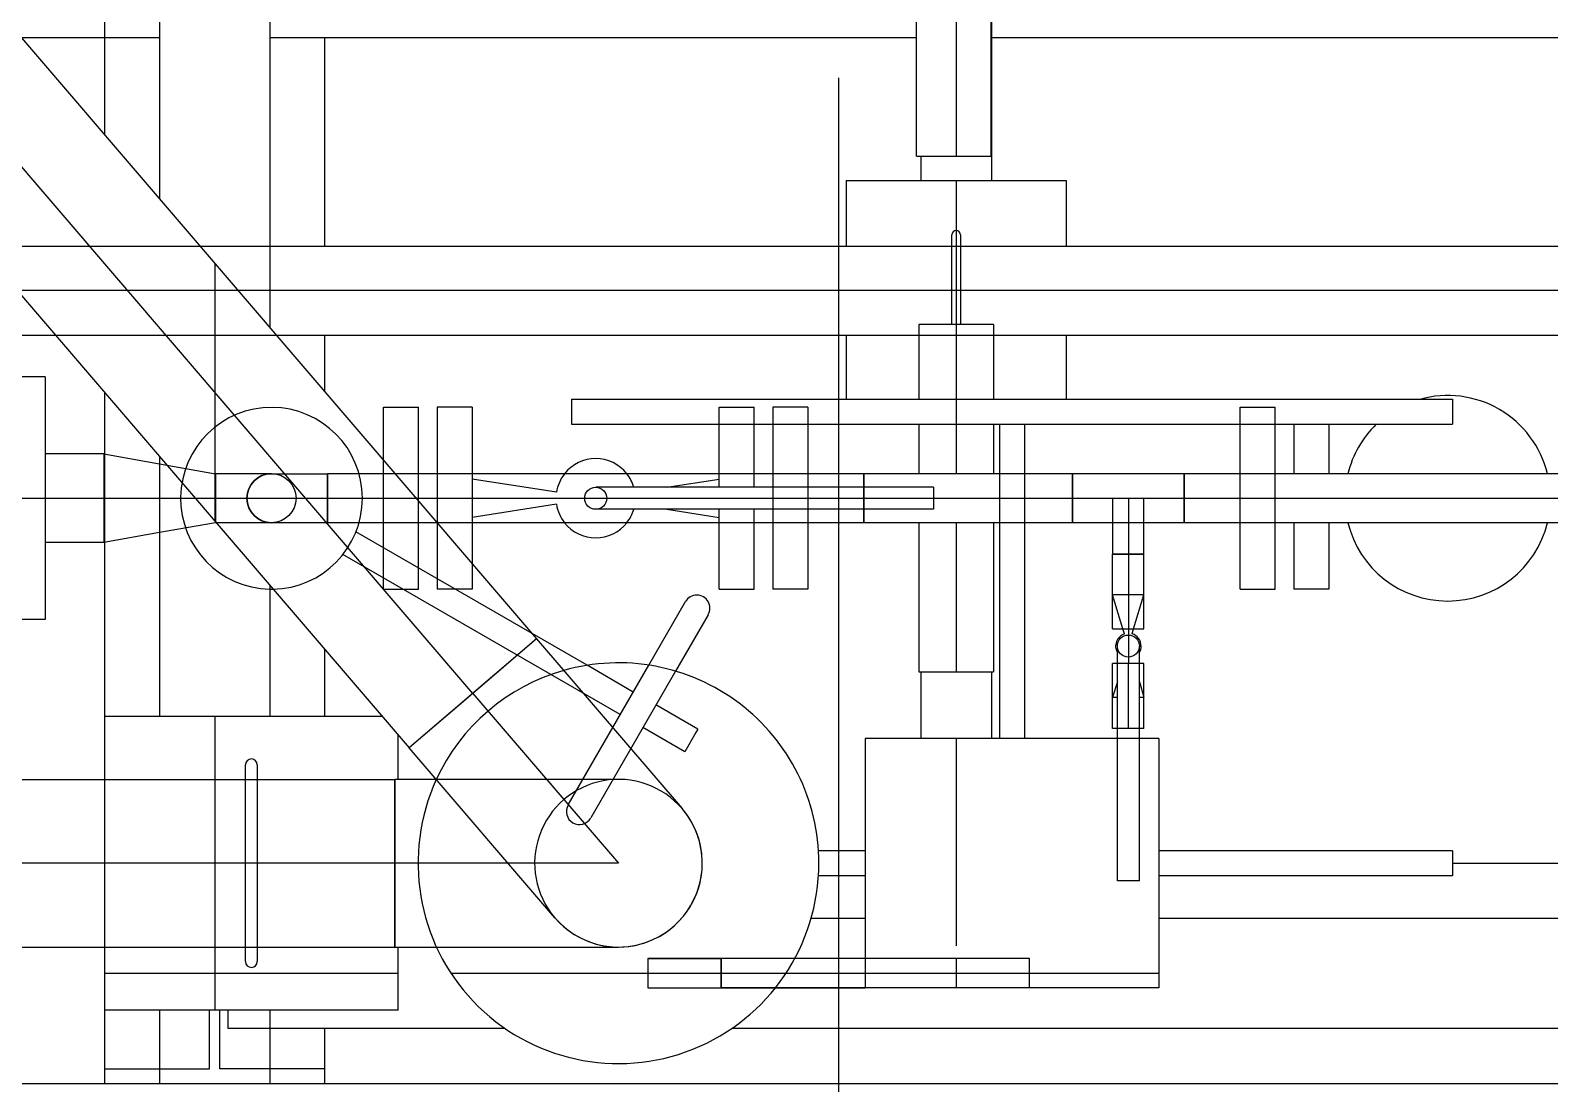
# Model space of a CAD drawing. Header units: inches. Extents: x 295136 to 296247, y 2627183 to 2627409.
# Drawn here: x 295241.552 to 295242.587, y 2627285.032 to 2627285.749 of the extents above; entities that cross this region are included whole.
import ezdxf

# ---------------------------------------------------------------- set-up
doc = ezdxf.new("R2010")
doc.units = ezdxf.units.IN
doc.header["$MEASUREMENT"] = 0
doc.layers.add('EQUIPMENT LAYOUT-EMBED 1_DWG$0$DwgTemplate', color=7, linetype='Continuous')
doc.layers.add('Layout', color=6, linetype='Continuous')

# ---------------------------------------------------------------- blocks, each defined once
blk = doc.blocks.new('A$C55974CAD')
at = {"layer": 'EQUIPMENT LAYOUT-EMBED 1_DWG$0$DwgTemplate', "color": 7, "lineweight": 25}
for p, q in [((55.3471, 7.1942), (54.5285, 6.4925)), ((54.5657, 6.4492), (55.3843, 7.1508)), ((55.4215, 7.1074), (54.6029, 6.4058)), ((54.8098, 6.9939), (54.8098, 6.7337)), ((54.8702, 6.7854), (54.8702, 6.5875)), ((54.6161, 6.7404), (54.6161, 6.7737)), ((54.6986, 6.7737), (54.6986, 6.7006)), ((54.7812, 6.7404), (54.7812, 6.7737)), ((54.3928, 6.7599), (54.3928, 6.604)), ((54.45, 6.604), (54.45, 6.7599)), ((54.5071, 6.7599), (54.5071, 6.604)), ((54.84, 6.5875), (54.84, 6.7595)), ((54.6986, 6.7404), (54.6161, 6.7404)), ((54.6685, 6.7006), (54.6685, 6.7404)), ((54.7812, 6.7404), (54.6986, 6.7404)), ((54.7288, 6.7006), (54.7288, 6.7404)), ((54.8098, 6.7337), (54.8098, 6.5831)), ((54.6986, 6.7006), (54.6685, 6.7006)), ((54.6752, 6.6625), (54.6685, 6.7006)), ((54.6986, 6.7006), (54.6685, 6.7006)), ((54.6986, 6.7006), (54.6986, 6.6625)), ((54.7288, 6.7006), (54.6986, 6.7006)), ((54.7288, 6.7006), (54.6986, 6.7006)), ((54.7288, 6.7006), (54.7221, 6.6625)), ((54.6819, 6.6244), (54.6752, 6.6625)), ((54.6986, 6.6625), (54.6986, 6.6244)), ((54.7221, 6.6625), (54.7153, 6.6244)), ((54.6986, 6.6244), (54.6819, 6.6244)), ((54.6986, 6.6244), (54.6819, 6.6244)), ((54.6819, 6.5863), (54.6819, 6.6244)), ((54.7153, 6.6244), (54.6986, 6.6244)), ((54.6986, 6.6244), (54.6986, 6.6244)), ((54.6986, 6.6244), (54.6986, 6.5863)), ((54.7153, 6.6244), (54.6986, 6.6244)), ((54.7153, 6.5863), (54.7153, 6.6244)), ((54.3928, 6.604), (54.3928, 6.596)), ((54.45, 6.596), (54.45, 6.604)), ((54.5071, 6.604), (54.5071, 6.596)), ((54.3928, 6.596), (54.3928, 6.5024)), ((54.45, 6.5024), (54.45, 6.596)), ((54.5071, 6.596), (54.5071, 6.5024)), ((54.6819, 6.5482), (54.6819, 6.5863)), ((54.6986, 6.5863), (54.6986, 6.5482)), ((54.7153, 6.5863), (54.7153, 6.5482)), ((54.8098, 6.5831), (54.8098, 6.1454)), ((54.84, 6.123), (54.84, 6.5875)), ((54.8702, 6.5875), (54.8702, 6.123)), ((54.7153, 6.5482), (54.6819, 6.5482)), ((54.6819, 6.5482), (54.6986, 6.5482)), ((54.6819, 6.4735), (54.6819, 6.5482)), ((54.6986, 6.5482), (54.6986, 6.5482)), ((54.6986, 6.5482), (54.6986, 6.5482)), ((54.6986, 6.5482), (54.6986, 6.4878)), ((54.6986, 6.5482), (54.7153, 6.5482)), ((54.7153, 6.5021), (54.7153, 6.5482)), ((54.5512, 6.3488), (54.6603, 6.5377)), ((54.6064, 6.4088), (54.6757, 6.5288)), ((54.6367, 6.51), (54.6986, 6.51)), ((54.6367, 6.51), (54.6367, 6.4862)), ((54.6986, 6.51), (54.7245, 6.51)), ((54.7245, 6.51), (54.7606, 6.51)), ((54.7606, 6.51), (54.7606, 6.4862)), ((54.5071, 6.5024), (54.3928, 6.5024)), ((54.3928, 6.5024), (54.45, 6.5024)), ((54.3928, 6.5024), (54.3928, 6.474)), ((54.45, 6.5024), (54.45, 6.5024)), ((54.45, 6.5024), (54.45, 6.5024)), ((54.45, 6.4865), (54.45, 6.5024)), ((54.45, 6.5024), (54.5071, 6.5024)), ((54.5071, 6.4742), (54.5071, 6.5024)), ((54.7153, 6.0905), (54.7153, 6.5021)), ((54.4128, 6.3934), (54.5285, 6.4925)), ((54.6029, 6.4058), (54.5285, 6.4925)), ((54.5657, 6.4492), (54.5285, 6.4925)), ((54.45, 6.35), (54.45, 6.4865)), ((54.6367, 6.4862), (54.6986, 6.4862)), ((54.6986, 6.4878), (54.6986, 6.0905)), ((54.6986, 6.4862), (54.7153, 6.4862)), ((54.7153, 6.4862), (54.7606, 6.4862)), ((54.3928, 6.474), (54.3928, 6.35)), ((54.5071, 6.35), (54.5071, 6.4742)), ((54.6819, 6.4735), (54.6367, 6.4735)), ((54.6367, 6.4497), (54.6367, 6.4735)), ((54.6986, 6.4735), (54.6819, 6.4735)), ((54.6819, 6.4735), (54.6819, 6.4735)), ((54.6819, 6.0905), (54.6819, 6.4735)), ((54.7153, 6.4735), (54.6986, 6.4735)), ((54.7606, 6.4735), (54.7153, 6.4735)), ((54.7606, 6.4497), (54.7606, 6.4735)), ((54.5657, 6.4492), (54.45, 6.35)), ((54.5657, 6.4491), (54.5657, 6.4492)), ((54.6029, 6.4058), (54.5657, 6.4492)), ((54.5657, 6.4491), (54.5657, 6.4491)), ((54.6542, 6.4497), (54.6367, 6.4497)), ((54.6819, 6.4497), (54.6542, 6.4497)), ((54.6986, 6.4497), (54.6819, 6.4497)), ((54.6945, 6.3922), (54.6856, 6.4497)), ((54.7153, 6.4497), (54.6986, 6.4497)), ((54.7028, 6.3922), (54.7117, 6.4497)), ((54.7606, 6.4497), (54.7153, 6.4497)), ((54.6029, 6.4058), (54.4872, 6.3066)), ((54.5848, 6.3714), (54.6064, 6.4088)), ((54.4897, 6.3843), (54.5849, 6.3293)), ((54.749, 6.382), (54.749, 5.782)), ((54.766, 6.382), (54.749, 6.382)), ((54.766, 6.382), (54.766, 5.782)), ((54.5809, 6.3111), (54.4808, 6.3689)), ((54.5666, 6.3399), (54.5848, 6.3714)), ((54.6911, 6.1355), (54.6911, 6.3655)), ((54.7061, 6.1355), (54.7061, 6.3655)), ((54.5258, 6.3048), (54.5424, 6.3334)), ((54.365, 6.33), (54.365, 6.28)), ((54.365, 6.33), (54.365, 6.28)), ((54.385, 6.33), (54.365, 6.33)), ((54.385, 6.33), (54.365, 6.33)), ((54.385, 6.28), (54.385, 6.33)), ((54.385, 6.33), (54.385, 6.28)), ((54.5412, 6.2959), (54.5578, 6.3245)), ((54.5849, 6.3293), (54.6282, 6.3043)), ((54.6911, 6.3171), (54.6856, 6.2814)), ((54.7061, 6.3171), (54.7117, 6.2814)), ((54.539, 6.2972), (54.5258, 6.3048)), ((54.6193, 6.2889), (54.5809, 6.3111)), ((54.5412, 6.2959), (54.539, 6.2972)), ((54.6367, 6.2814), (54.6819, 6.2814)), ((54.6367, 6.2814), (54.6367, 6.2576)), ((54.6819, 6.2814), (54.6911, 6.2814)), ((54.7061, 6.2814), (54.7153, 6.2814)), ((54.7153, 6.2814), (54.749, 6.2814)), ((54.749, 6.2814), (54.7606, 6.2814)), ((54.7606, 6.2814), (54.7606, 6.2576)), ((54.365, 6.28), (54.385, 6.28)), ((54.365, 6.28), (54.385, 6.28)), ((54.365, 6.28), (54.365, 6.2431)), ((54.365, 6.2431), (54.365, 6.28)), ((54.385, 6.28), (54.365, 6.28)), ((54.385, 6.2299), (54.385, 6.28)), ((54.385, 6.2299), (54.385, 6.28)), ((54.6367, 6.2576), (54.6819, 6.2576)), ((54.6819, 6.2576), (54.6911, 6.2576)), ((54.7061, 6.2576), (54.7153, 6.2576)), ((54.7153, 6.2576), (54.749, 6.2576)), ((54.749, 6.2576), (54.7606, 6.2576)), ((54.6819, 6.2449), (54.6367, 6.2449)), ((54.6367, 6.2211), (54.6367, 6.2449)), ((54.6986, 6.2449), (54.6819, 6.2449)), ((54.7153, 6.2449), (54.6986, 6.2449)), ((54.749, 6.2449), (54.7153, 6.2449)), ((54.7606, 6.2449), (54.749, 6.2449)), ((54.7606, 6.2211), (54.7606, 6.2449)), ((54.6819, 6.2211), (54.6367, 6.2211)), ((54.6986, 6.2211), (54.6819, 6.2211)), ((54.7153, 6.2211), (54.6986, 6.2211)), ((54.749, 6.2211), (54.7153, 6.2211)), ((54.7606, 6.2211), (54.749, 6.2211)), ((54.4415, 6.182), (54.4415, 6.2137)), ((54.4585, 6.182), (54.4585, 6.2137)), ((54.535, 6.182), (54.365, 6.182)), ((54.365, 5.982), (54.365, 6.182)), ((54.385, 6.12), (54.385, 6.182)), ((54.385, 6.12), (54.385, 6.182)), ((54.535, 5.982), (54.535, 6.182)), ((54.6819, 6.1829), (54.7153, 6.1829)), ((54.6986, 6.1829), (54.6819, 6.1829)), ((54.7153, 6.1829), (54.6986, 6.1829)), ((54.8098, 6.1454), (54.8098, 6.0946)), ((54.6986, 6.1355), (54.6911, 6.1355)), ((54.7061, 6.1355), (54.6986, 6.1355)), ((54.385, 6.12), (54.365, 6.12)), ((54.385, 6.12), (54.365, 6.12)), ((54.385, 6.12), (54.365, 6.12)), ((54.385, 6.07), (54.385, 6.12)), ((54.385, 6.07), (54.385, 6.12)), ((54.84, 6.117), (54.84, 6.123)), ((54.84, 5.6761), (54.84, 6.117)), ((54.8702, 6.123), (54.8702, 6.117)), ((54.8702, 6.117), (54.8702, 5.6761)), ((54.749, 6.0905), (54.535, 6.0905)), ((54.6819, 6.0735), (54.6819, 6.0905)), ((54.6986, 6.0905), (54.6986, 6.0735)), ((54.7153, 6.0735), (54.7153, 6.0905)), ((54.8098, 6.0946), (54.8098, 5.6761)), ((54.365, 6.07), (54.385, 6.07)), ((54.365, 6.07), (54.385, 6.07)), ((54.749, 6.0735), (54.535, 6.0735)), ((54.6819, 5.2375), (54.6819, 6.0735)), ((54.6986, 6.0735), (54.6986, 5.2375)), ((54.7153, 5.2375), (54.7153, 6.0735)), ((54.7153, 6.0408), (54.6819, 6.0408)), ((54.6819, 6.0408), (54.7153, 6.0408)), ((54.5417, 6.0102), (54.5417, 6.0134)), ((54.5417, 6.0134), (54.5861, 6.0134)), ((54.5631, 6.0134), (54.5631, 6.0102)), ((54.5735, 6.0102), (54.5631, 6.0134)), ((54.5861, 6.0102), (54.5861, 6.0134)), ((54.6097, 6.0134), (54.6097, 5.9921)), ((54.6097, 6.0134), (54.6605, 6.0134)), ((54.6097, 6.0064), (54.6327, 6.0134)), ((54.6327, 5.9921), (54.6327, 6.0134)), ((54.6605, 6.0134), (54.6605, 5.9921)), ((54.6605, 6.0027), (54.6605, 6.0134)), ((54.6819, 6.0134), (54.6605, 6.0134)), ((54.6986, 6.0134), (54.6819, 6.0134)), ((54.4379, 6.0027), (54.4379, 6.0102)), ((54.4379, 6.0102), (54.535, 6.0102)), ((54.4379, 5.9952), (54.4379, 6.0027)), ((54.535, 6.0102), (54.5979, 6.0102)), ((54.5417, 6.0027), (54.5417, 6.0102)), ((54.5417, 6.0027), (54.5861, 6.0027)), ((54.5417, 5.9952), (54.5417, 6.0027)), ((54.5861, 6.0027), (54.5861, 6.0102)), ((54.6097, 6.0027), (54.5861, 6.0027)), ((54.5861, 6.0027), (54.5861, 6.0027)), ((54.5861, 6.0027), (54.5861, 6.0027)), ((54.5861, 5.9952), (54.5861, 6.0027)), ((54.6063, 6.0053), (54.6097, 6.0064)), ((54.6327, 6.0027), (54.6097, 6.0027)), ((54.6605, 6.0027), (54.6327, 6.0027)), ((54.6605, 6.0027), (54.6606, 6.0027)), ((54.6819, 6.0027), (54.6605, 6.0027)), ((54.6605, 5.9921), (54.6605, 6.0027)), ((54.6606, 6.0027), (54.6606, 6.0027)), ((54.6986, 6.0027), (54.6819, 6.0027)), ((54.4379, 5.9952), (54.535, 5.9952)), ((54.535, 5.9952), (54.5979, 5.9952)), ((54.5417, 5.9921), (54.5417, 5.9952)), ((54.5417, 5.9921), (54.5861, 5.9921)), ((54.5631, 5.9952), (54.5631, 5.9921)), ((54.5735, 5.9952), (54.5631, 5.9921)), ((54.5861, 5.9921), (54.5861, 5.9952)), ((54.6063, 6.0002), (54.6097, 5.9991)), ((54.6097, 5.9991), (54.6327, 5.9921)), ((54.6097, 5.9921), (54.6605, 5.9921)), ((54.6605, 5.9921), (54.6819, 5.9921)), ((54.6819, 5.9921), (54.6986, 5.9921)), ((54.535, 5.982), (54.365, 5.982)), ((54.4415, 5.782), (54.4415, 5.982)), ((54.4585, 5.782), (54.4585, 5.982)), ((54.7153, 5.9646), (54.6819, 5.9646)), ((54.6819, 5.9646), (54.6986, 5.9646)), ((54.6986, 5.9646), (54.7153, 5.9646)), ((54.6367, 5.9265), (54.6819, 5.9265)), ((54.6367, 5.9265), (54.6367, 5.9027)), ((54.6819, 5.9265), (54.6986, 5.9265)), ((54.6986, 5.9265), (54.7153, 5.9265)), ((54.7153, 5.9265), (54.749, 5.9265)), ((54.749, 5.9265), (54.7606, 5.9265)), ((54.7606, 5.9265), (54.7606, 5.9027)), ((54.6367, 5.9027), (54.6819, 5.9027)), ((54.6819, 5.9027), (54.6986, 5.9027)), ((54.6986, 5.9027), (54.7153, 5.9027)), ((54.7153, 5.9027), (54.749, 5.9027)), ((54.749, 5.9027), (54.7606, 5.9027)), ((54.4585, 5.782), (54.4415, 5.782)), ((54.766, 5.782), (54.749, 5.782))]:
    blk.add_line(p, q, dxfattribs=at)
at = {"layer": 'EQUIPMENT LAYOUT-EMBED 1_DWG$0$DwgTemplate', "color": 1, "lineweight": 25}
for p, q in [((54.3, 6.7866), (54.3, 6.7)), ((55.0125, 6.7568), (55.0125, 6.6625)), ((54.31, 6.7), (54.31, 6.6285)), ((54.35, 6.6625), (54.3, 6.6625)), ((54.7268, 6.6625), (54.55, 6.6625)), ((55.0475, 6.6625), (54.9024, 6.6625)), ((54.31, 6.6285), (54.35, 6.6285)), ((54.31, 6.55), (54.31, 6.6215)), ((54.31, 6.6215), (54.35, 6.6215)), ((54.3375, 6.4273), (54.3375, 6.6158)), ((54.3375, 6.6158), (54.35, 6.6158)), ((54.35, 6.5875), (54.3, 6.5875)), ((54.6393, 6.5875), (54.55, 6.5875)), ((55.0475, 6.5875), (54.8149, 6.5875)), ((55.0125, 6.5875), (55.0125, 6.1471)), ((54.3, 6.55), (54.31, 6.55)), ((54.31, 6.55), (54.3375, 6.55)), ((54.55, 6.55), (54.5955, 6.55)), ((54.7711, 6.55), (54.8098, 6.55)), ((54.8702, 6.55), (55.0125, 6.55)), ((54.3375, 1.5842), (54.3375, 6.2726)), ((54.4125, 6.2187), (54.4125, 6.182)), ((53.765, 6.2), (54.365, 6.2)), ((54.365, 6.2), (54.385, 6.2)), ((54.385, 6.2), (54.4415, 6.2)), ((54.4415, 6.2), (54.4585, 6.2)), ((54.4585, 6.2), (54.749, 6.2)), ((54.749, 6.2), (54.766, 6.2)), ((54.766, 6.2), (54.985, 6.2)), ((54.5803, 6.144), (54.535, 6.144)), ((54.9317, 6.144), (54.915, 6.144)), ((54.5803, 6.096), (54.535, 6.096)), ((55.0333, 6.096), (54.915, 6.096)), ((55.0125, 6.0963), (55.0125, 5.6428)), ((54.4125, 5.982), (54.4125, 1.5842)), ((54.45, 5.782), (54.45, 5.554))]:
    blk.add_line(p, q, dxfattribs=at)
at = {"layer": 'EQUIPMENT LAYOUT-EMBED 1_DWG$0$DwgTemplate', "color": 54, "lineweight": 25}
for p, q in [((54.7705, 6.7), (54.3, 6.7)), ((54.3, 6.7), (54.3, 3.1456)), ((56.2755, 6.7), (54.9461, 6.7))]:
    blk.add_line(p, q, dxfattribs=at)
at = {"layer": 'EQUIPMENT LAYOUT-EMBED 1_DWG$0$DwgTemplate', "color": 3, "lineweight": 25}
for p, q in [((54.35, 6.5), (54.35, 6.7)), ((54.55, 6.511), (54.55, 6.7)), ((54.383, 6.604), (54.517, 6.604)), ((54.517, 6.596), (54.383, 6.596)), ((54.35, 6.5), (54.3928, 6.5)), ((54.5071, 6.5), (54.5372, 6.5)), ((54.8098, 6.195), (54.766, 6.195)), ((54.915, 6.195), (54.8702, 6.195)), ((54.915, 6.195), (54.915, 6.045)), ((54.9317, 6.1471), (54.9317, 6.0963)), ((54.9317, 6.1471), (55.0333, 6.1471)), ((54.6819, 6.1454), (54.5803, 6.1454)), ((54.5803, 6.1454), (54.5803, 6.0946)), ((54.749, 6.1454), (54.7153, 6.1454)), ((54.8169, 6.1454), (54.766, 6.1454)), ((54.8169, 6.0946), (54.8169, 6.1454)), ((54.8169, 6.123), (54.878, 6.123)), ((54.878, 6.117), (54.8169, 6.117)), ((55.0333, 6.0963), (54.9317, 6.0963)), ((54.6819, 6.0946), (54.5803, 6.0946)), ((54.749, 6.0946), (54.7153, 6.0946)), ((54.8169, 6.0946), (54.766, 6.0946)), ((54.8098, 6.045), (54.766, 6.045)), ((54.915, 6.045), (54.8702, 6.045))]:
    blk.add_line(p, q, dxfattribs=at)
at = {"layer": 'EQUIPMENT LAYOUT-EMBED 1_DWG$0$DwgTemplate', "color": 9, "lineweight": 25}
for p, q in [((54.375, 6.7), (54.375, 6.5)), ((54.55, 6.625), (54.35, 6.625)), ((54.8586, 6.625), (54.683, 6.625)), ((54.375, 6.4641), (54.375, 5.982)), ((54.535, 6.12), (54.3937, 6.12)), ((54.6819, 6.12), (54.5803, 6.12)), ((54.915, 6.12), (54.7153, 6.12)), ((55.05, 6.12), (54.9317, 6.12))]:
    blk.add_line(p, q, dxfattribs=at)
at = {"layer": 'EQUIPMENT LAYOUT-EMBED 1_DWG$0$DwgTemplate', "color": 5, "lineweight": 25}
for p, q in [((54.365, 6.2431), (54.365, 6.182)), ((54.365, 6.182), (54.365, 6.2431)), ((54.385, 6.182), (54.385, 6.2299)), ((54.385, 6.182), (54.385, 6.2299)), ((54.6819, 5.89), (54.6367, 5.89)), ((54.6367, 5.8662), (54.6367, 5.89)), ((54.749, 5.89), (54.7153, 5.89)), ((54.6819, 5.8662), (54.6367, 5.8662)), ((54.749, 5.8662), (54.7153, 5.8662))]:
    blk.add_line(p, q, dxfattribs=at)
at = {"layer": 'EQUIPMENT LAYOUT-EMBED 1_DWG$0$DwgTemplate', "color": 7, "lineweight": 25}
for centre, radius in [((54.6986, 6.5863), 0.0167), ((54.6986, 6.3655), 0.0075), ((54.5979, 6.0027), 0.0075)]:
    blk.add_circle(centre, radius, dxfattribs=at)
for centre, radius, start, end in [((54.6986, 6.5863), 0.0619, 270, 178.8913), ((54.6986, 6.5863), 0.0167, 0, 180), ((54.6986, 6.5863), 0.0619, 178.8913, 180.8936), ((54.6986, 6.5863), 0.0619, 180.8936, 270), ((54.45, 6.35), 0.1365, 65.3478, 270), ((54.45, 6.35), 0.1365, 15.8548, 65.3478), ((54.45, 6.35), 0.0571, 310.6013, 130.6013), ((54.45, 6.35), 0.0571, 130.6013, 310.6013), ((54.45, 6.35), 0.0571, 130.6013, 270), ((54.45, 6.35), 0.1365, 270, 15.8548), ((54.4852, 6.3766), 0.00889, 60, 240), ((54.6986, 6.3655), 0.027, 128.2303, 231.7697), ((54.6986, 6.3655), 0.027, 98.7943, 128.2303), ((54.6986, 6.3655), 0.027, 51.7697, 81.2057), ((54.6986, 6.3655), 0.027, 308.2303, 51.7697), ((54.6986, 6.3655), 0.027, 231.7697, 253.8647), ((54.6986, 6.3655), 0.027, 286.1353, 308.2303), ((54.45, 6.35), 0.0571, 270, 310.6013), ((54.6238, 6.2966), 0.00889, 240, 60), ((54.5979, 6.0027), 0.0087, 17.0439, 120.4447), ((54.5979, 6.0027), 0.0087, 239.5553, 270), ((54.5979, 6.0027), 0.0087, 270, 342.9561)]:
    blk.add_arc(centre, radius, start, end, dxfattribs=at)
at = {"layer": 'EQUIPMENT LAYOUT-EMBED 1_DWG$0$DwgTemplate', "color": 3, "lineweight": 25}
for centre, radius, start, end in [((54.383, 6.6), 0.004, 90, 270), ((54.517, 6.6), 0.004, 270, 90), ((54.878, 6.12), 0.003, 270, 90)]:
    blk.add_arc(centre, radius, start, end, dxfattribs=at)
at = {"layer": 'EQUIPMENT LAYOUT-EMBED 1_DWG$0$DwgTemplate', "color": 5, "lineweight": 25}
for start, end in [(103.8027, 256.1973), (44.0021, 76.1973), (283.8027, 15.8098)]:
    blk.add_arc((54.6986, 5.7852), 0.07, start, end, dxfattribs=at)

msp = doc.modelspace()

# ---------------------------------------------------------------- block references
at = {"layer": 'Layout', "rotation": 90}
msp.add_blockref('A$C55974CAD', (295248.3027, 2627230.7321), dxfattribs=at)

doc.saveas('drawing.dxf')
